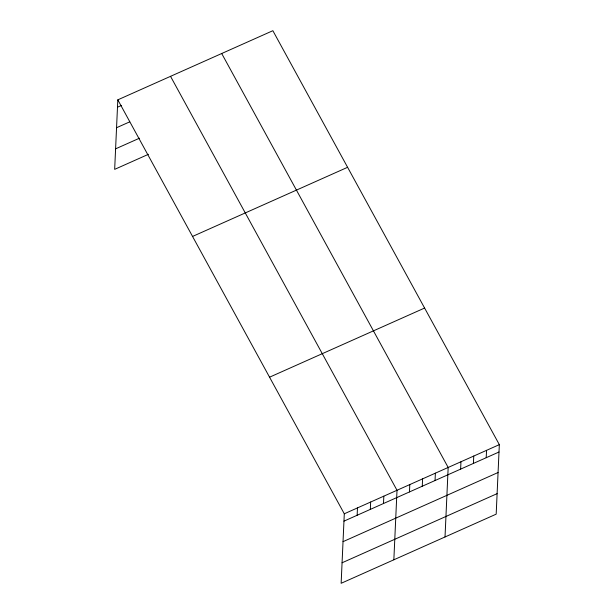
<?xml version="1.0" encoding="UTF-8"?>
<svg xmlns="http://www.w3.org/2000/svg" width="614" height="614" viewBox="0 0 614 614"><rect width="100%" height="100%" fill="white"/><g stroke="black" fill="none" stroke-linecap="round" stroke-linejoin="round"><path stroke-width="0.92" d="M117.819 99.844L344.293 513.788L341.138 583.3L496.181 514.156L499.335 444.643L272.862 30.7L117.819 99.844L114.665 169.357L148.434 154.298M357.141 515.276L357.471 507.908M370.319 509.397L370.649 502.029M383.497 503.518L383.827 496.158M393.85 559.791L397.012 490.279L170.531 76.336M409.469 491.937L409.799 484.576M422.255 486.234L422.593 478.866M435.05 480.532L435.38 473.164M445.02 536.974L448.174 467.461L221.7 53.518M460.63 469.119L460.96 461.759M473.417 463.416L473.755 456.048M486.211 457.714L486.549 450.346M117.481 107.204L121.603 105.37M116.553 127.72L129.731 121.841M115.593 148.849L139.478 138.196M192.558 236.444L347.601 167.3M269.561 377.188L424.604 308.044M344.293 513.788L499.335 444.643M343.963 521.148L499.005 452.011M343.026 541.663L498.069 472.519M342.067 562.792L497.11 493.648"/></g></svg>
